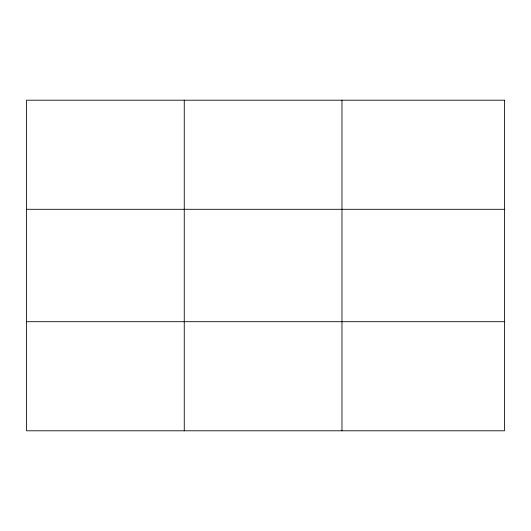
<?xml version="1.0" encoding="UTF-8"?>
<svg xmlns="http://www.w3.org/2000/svg" width="531" height="531" viewBox="0 0 531 531"><rect width="100%" height="100%" fill="white"/><g stroke="black" fill="none" stroke-linecap="round" stroke-linejoin="round"><path stroke-width="0.8" d="M184.257 430.8L184.257 100.2M341.964 430.8L341.964 100.2M26.55 209.3L504.45 209.3M26.55 321.7L504.45 321.7M504.45 100.2L504.45 430.8L26.55 430.8L26.55 100.2L504.45 100.2"/></g></svg>
